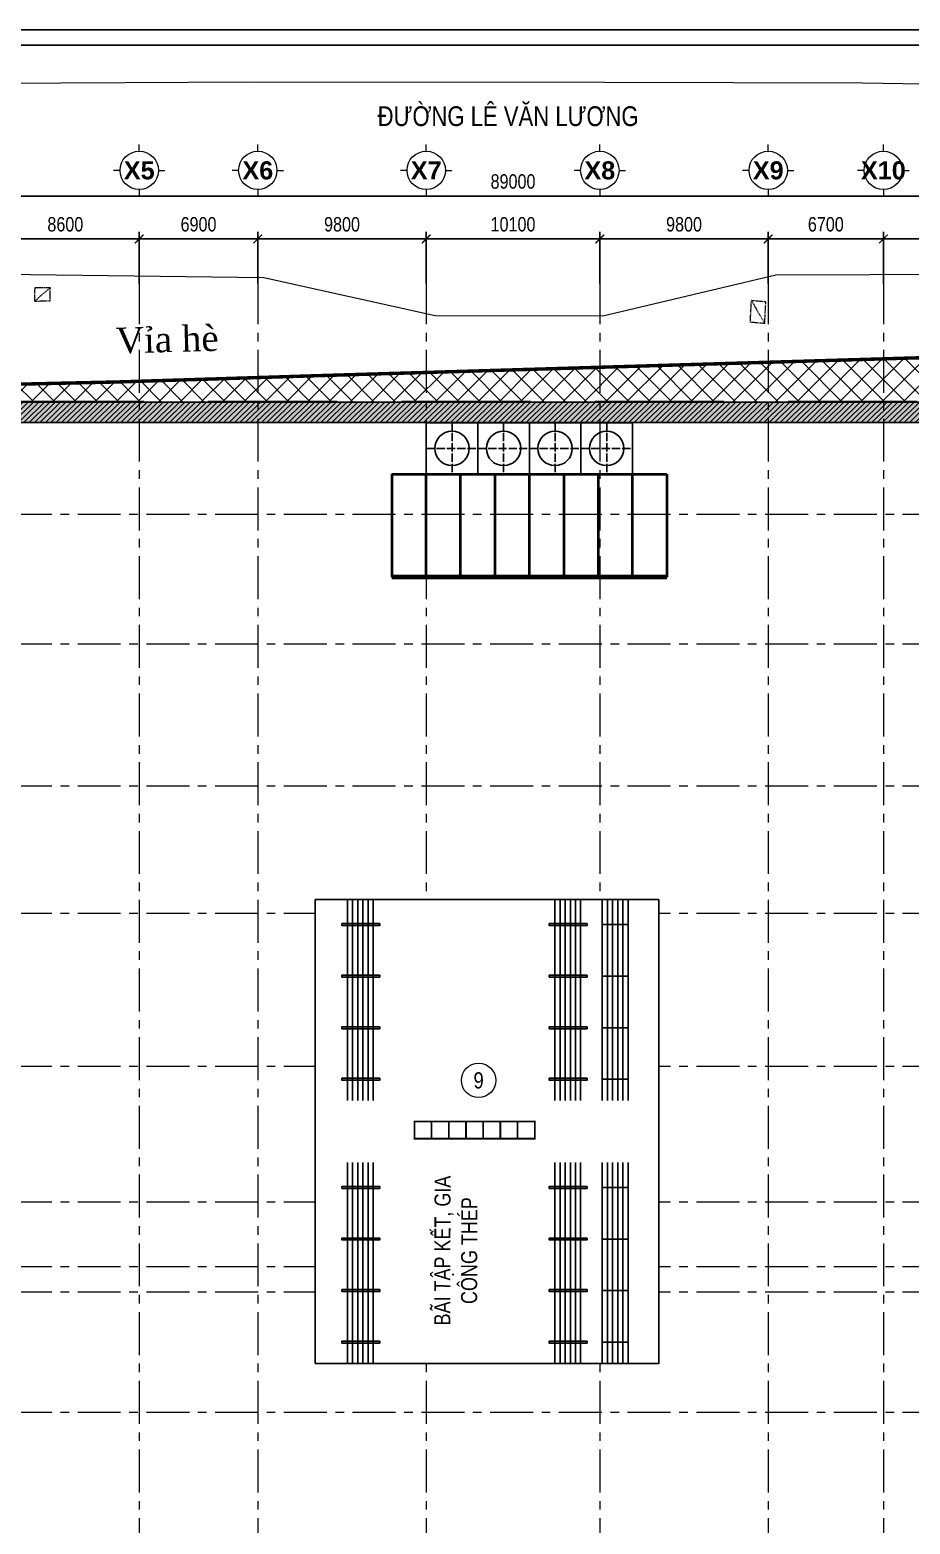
# Model space of a CAD drawing. Header units: millimetres. Extents: x -346728 to 1320345, y -537202 to -385966.
# Drawn here: x -63136 to -11920, y -476542 to -389569 of the extents above; entities that cross this region are included whole.
import ezdxf
from ezdxf.enums import TextEntityAlignment as Align
from ezdxf.xclip import XClip

# ---------------------------------------------------------------- set-up
doc = ezdxf.new("R2010")
doc.units = ezdxf.units.MM
doc.header["$LTSCALE"] = 100
doc.header["$XCLIPFRAME"] = 2
doc.set_wipeout_variables(frame=1)
for name, pattern in [('ACAD_ISO04W100', [30, 24, -3, 0, -3]), ('CONTINOUS', [0]), ('DASHED2', [0.375, 0.25, -0.125]), ('NETNHA500', [0.75, 0.5, -0.25]), ('X1326_GLB$0$CENTER', [2, 1.25, -0.25, 0.25, -0.25])]:
    doc.linetypes.add(name, pattern=pattern)
for name, color, linetype, lineweight in [('0 T KY HIEU', 7, 'Continuous', 9), ('0 T TEXT', 7, 'Continuous', 13), ('2.5l', 116, 'Continuous', 25), ('L.DUONG', 234, 'Continuous', 15), ('LINE', 7, 'Continuous', 13), ('X1326_GLB$0$A-tim', 8, 'X1326_GLB$0$CENTER', 9), ('X1326_GLB$0$Xref-Plan Grid$0$A-kich thuoc', 251, 'Continuous', 13), ('X1326_GLB$0$Xref-Plan Grid$0$A-ky hieu', 7, 'Continuous', 13)]:
    doc.layers.add(name, color=color, linetype=linetype, lineweight=lineweight)
for name, color, linetype in [('05', 1, 'Continuous'), ('hach', 253, 'Continuous'), ('HÀNG RÀO', 50, 'Continuous'), ('NHA', 3, 'NETNHA500'), ('TEXT2', 8, 'Continuous'), ('thep dai', 5, 'Continuous'), ('thep doc', 6, 'Continuous'), ('W2', 4, 'Continuous'), ('XR_1326_csPL$0$W2', 4, 'Continuous')]:
    doc.layers.add(name, color=color, linetype=linetype)
doc.styles.add('TEXT2', font='VNTIME.TTF', dxfattribs={"height": 1.5})
doc.styles.add('TOAN - FONT ARIAL', font='Arial_1.ttf', dxfattribs={"width": 0.8})
doc.styles.add('VNI-HELSE-CONDENSE', font='VHELVCN.TTF')
doc.styles.add('X1326_GLB$0$Xref-Plan Grid$0$BRG-Chu Hoa', font='Arialbd_1.ttf')
doc.linetypes.add('FENCELINE2', pattern='A,0.25,-0.1,[132,ltypeshp.shx,S=0.1,R=0,X=-0.1,Y=0],-0.1,1', length=1.45)
doc.dimstyles.new('X1326_GLB$0$200', dxfattribs={"dimscale": 400, "dimtxt": 2, "dimasz": 0.8, "dimexe": 1, "dimexo": 1, "dimgap": 0.5, "dimtad": 1, "dimdec": 0, "dimzin": 0, "dimdsep": 46, "dimtxsty": 'TOAN - FONT ARIAL', "dimblk": 'ARCHTICK', "dimcen": 0.8, "dimdle": 1, "dimclrd": 7, "dimclre": 7, "dimclrt": 7, "dimadec": 0, "dimazin": 0, "dimtfac": 1, "dimtdec": 0, "dimtix": 1, "dimtmove": 2, "dimatfit": 3, "dimfxl": 1, "dimtolj": 1, "dimtzin": 0, "dimarcsym": 0})

# ---------------------------------------------------------------- blocks, each defined once
blk = doc.blocks.new('LVL-KHUNGTEN')
blk.add_lwpolyline([(61073, 41093), (119124, 41093), (119124, 62), (61073, 62)], close=True)
at = {"layer": 'DEFPOINTS'}
blk.add_line((61073, 41093), (119124, 41093), dxfattribs=at)
blk = doc.blocks.new('_ArchTick')
at = {"color": 0, "linetype": 'ByBlock', "const_width": 0.15}
blk.add_lwpolyline([(-0.5, -0.5), (0.5, 0.5)], dxfattribs=at)
blk = doc.blocks.new('*D170')
at = {"layer": 'DEFPOINTS', "color": 0, "transparency": 16777216}
for p in [(58650, 16017, 0), (48850, 12998, -1313), (58650, 12998, -1313)]:
    blk.add_point(p, dxfattribs=at)
at = {"layer": 'X1326_GLB$0$Xref-Plan Grid$0$A-kich thuoc', "color": 7, "lineweight": -2, "transparency": 16777216}
for p, q in [((48430, 16017, 0), (59070, 16017, 0)), ((48850, 13418, 0), (48850, 16437, 0)), ((58650, 13418, 0), (58650, 16437, 0))]:
    blk.add_line(p, q, dxfattribs=at)
at = {"layer": 'X1326_GLB$0$Xref-Plan Grid$0$A-kich thuoc', "color": 7, "lineweight": -2, "transparency": 16777216, "xscale": 503.9999999999996, "yscale": 503.9999999999996, "zscale": 503.9999999999996, "rotation": 180}
blk.add_blockref('_ArchTick', (48850, 16017, 0), dxfattribs=at)
at = {"layer": 'X1326_GLB$0$Xref-Plan Grid$0$A-kich thuoc', "color": 7, "lineweight": -2, "transparency": 16777216, "xscale": 503.9999999999996, "yscale": 503.9999999999996, "zscale": 503.9999999999996}
blk.add_blockref('_ArchTick', (58650, 16017, 0), dxfattribs=at)
at = {"layer": 'X1326_GLB$0$Xref-Plan Grid$0$A-kich thuoc', "color": 7, "transparency": 16777216, "insert": (53750, 16865, 0), "char_height": 840, "attachment_point": 5, "style": 'TOAN - FONT ARIAL'}
blk.add_mtext('\\A1;9800', dxfattribs=at)
blk = doc.blocks.new('*D171')
at = {"layer": 'DEFPOINTS', "color": 0, "transparency": 16777216}
for p in [(28950, 16017), (22050, 12998, -1313), (28950, 12998, -1313)]:
    blk.add_point(p, dxfattribs=at)
at = {"layer": 'X1326_GLB$0$Xref-Plan Grid$0$A-kich thuoc', "color": 7, "lineweight": -2, "transparency": 16777216}
for p, q in [((21630, 16017), (29370, 16017)), ((22050, 13418), (22050, 16437)), ((28950, 13418), (28950, 16437))]:
    blk.add_line(p, q, dxfattribs=at)
at = {"layer": 'X1326_GLB$0$Xref-Plan Grid$0$A-kich thuoc', "color": 7, "lineweight": -2, "transparency": 16777216, "xscale": 503.9999999999996, "yscale": 503.9999999999996, "zscale": 503.9999999999996, "rotation": 180}
blk.add_blockref('_ArchTick', (22050, 16017), dxfattribs=at)
at = {"layer": 'X1326_GLB$0$Xref-Plan Grid$0$A-kich thuoc', "color": 7, "lineweight": -2, "transparency": 16777216, "xscale": 503.9999999999996, "yscale": 503.9999999999996, "zscale": 503.9999999999996}
blk.add_blockref('_ArchTick', (28950, 16017), dxfattribs=at)
at = {"layer": 'X1326_GLB$0$Xref-Plan Grid$0$A-kich thuoc', "color": 7, "transparency": 16777216, "insert": (25500, 16865), "char_height": 840, "attachment_point": 5, "style": 'TOAN - FONT ARIAL'}
blk.add_mtext('\\A1;6900', dxfattribs=at)
blk = doc.blocks.new('*D172')
at = {"layer": 'DEFPOINTS', "color": 0, "transparency": 16777216}
for p in [(22050, 16017), (13450, 12998, -1313), (22050, 12998, -1313)]:
    blk.add_point(p, dxfattribs=at)
at = {"layer": 'X1326_GLB$0$Xref-Plan Grid$0$A-kich thuoc', "color": 7, "lineweight": -2, "transparency": 16777216}
for p, q in [((13030, 16017), (22470, 16017)), ((13450, 13418), (13450, 16437)), ((22050, 13418), (22050, 16437))]:
    blk.add_line(p, q, dxfattribs=at)
at = {"layer": 'X1326_GLB$0$Xref-Plan Grid$0$A-kich thuoc', "color": 7, "lineweight": -2, "transparency": 16777216, "xscale": 503.9999999999996, "yscale": 503.9999999999996, "zscale": 503.9999999999996, "rotation": 180}
blk.add_blockref('_ArchTick', (13450, 16017), dxfattribs=at)
at = {"layer": 'X1326_GLB$0$Xref-Plan Grid$0$A-kich thuoc', "color": 7, "lineweight": -2, "transparency": 16777216, "xscale": 503.9999999999996, "yscale": 503.9999999999996, "zscale": 503.9999999999996}
blk.add_blockref('_ArchTick', (22050, 16017), dxfattribs=at)
at = {"layer": 'X1326_GLB$0$Xref-Plan Grid$0$A-kich thuoc', "color": 7, "transparency": 16777216, "insert": (17750, 16865), "char_height": 840, "attachment_point": 5, "style": 'TOAN - FONT ARIAL'}
blk.add_mtext('\\A1;8600', dxfattribs=at)
blk = doc.blocks.new('*D174')
at = {"layer": 'DEFPOINTS', "color": 0, "transparency": 16777216}
for p in [(-700, 18509), (-700, 12998, -1313), (88300, 12998, -1313)]:
    blk.add_point(p, dxfattribs=at)
at = {"layer": 'X1326_GLB$0$Xref-Plan Grid$0$A-kich thuoc', "color": 7, "lineweight": -2, "transparency": 16777216}
for p, q in [((88720, 18509), (-1120, 18509)), ((-700, 13418), (-700, 18929)), ((88300, 13418), (88300, 18929))]:
    blk.add_line(p, q, dxfattribs=at)
at = {"layer": 'X1326_GLB$0$Xref-Plan Grid$0$A-kich thuoc', "color": 7, "lineweight": -2, "transparency": 16777216, "xscale": 503.9999999999996, "yscale": 503.9999999999996, "zscale": 503.9999999999996, "rotation": 180}
blk.add_blockref('_ArchTick', (-700, 18509), dxfattribs=at)
at = {"layer": 'X1326_GLB$0$Xref-Plan Grid$0$A-kich thuoc', "color": 7, "lineweight": -2, "transparency": 16777216, "xscale": 503.9999999999996, "yscale": 503.9999999999996, "zscale": 503.9999999999996}
blk.add_blockref('_ArchTick', (88300, 18509), dxfattribs=at)
at = {"layer": 'X1326_GLB$0$Xref-Plan Grid$0$A-kich thuoc', "color": 7, "transparency": 16777216, "insert": (43800, 19357), "char_height": 840, "attachment_point": 5, "style": 'TOAN - FONT ARIAL'}
blk.add_mtext('\\A1;89000', dxfattribs=at)
blk = doc.blocks.new('*U227')
for p, q in [((0, 3.19), (0, 4.28)), ((-3.19, 0), (-4.28, 0)), ((3.19, 0), (4.28, 0)), ((0, -3.19), (0, -4.28))]:
    blk.add_line(p, q)
blk.add_circle((0, 0), 3.19)
at = {"color": 7, "style": 'X1326_GLB$0$Xref-Plan Grid$0$BRG-Chu Hoa'}
blk.add_attdef('1', text='', height=3, dxfattribs=at).set_placement((0, 0), align=Align.MIDDLE_CENTER)
blk = doc.blocks.new('*U228')
for p, q in [((0, 3.19), (0, 4.28)), ((-3.19, 0), (-4.28, 0)), ((3.19, 0), (4.28, 0)), ((0, -3.19), (0, -4.28))]:
    blk.add_line(p, q)
blk.add_circle((0, 0), 3.19)
at = {"color": 7, "style": 'X1326_GLB$0$Xref-Plan Grid$0$BRG-Chu Hoa'}
blk.add_attdef('1', text='', height=3, dxfattribs=at).set_placement((0, 0), align=Align.MIDDLE_CENTER)
blk = doc.blocks.new('*U229')
for p, q in [((0, 3.19), (0, 4.28)), ((-3.19, 0), (-4.28, 0)), ((3.19, 0), (4.28, 0)), ((0, -3.19), (0, -4.28))]:
    blk.add_line(p, q)
blk.add_circle((0, 0), 3.19)
at = {"color": 7, "style": 'X1326_GLB$0$Xref-Plan Grid$0$BRG-Chu Hoa'}
blk.add_attdef('1', text='', height=3, dxfattribs=at).set_placement((0, 0), align=Align.MIDDLE_CENTER)
blk = doc.blocks.new('*U230')
for p, q in [((0, 3.19), (0, 4.28)), ((-3.19, 0), (-4.28, 0)), ((3.19, 0), (4.28, 0)), ((0, -3.19), (0, -4.28))]:
    blk.add_line(p, q)
blk.add_circle((0, 0), 3.19)
at = {"color": 7, "style": 'X1326_GLB$0$Xref-Plan Grid$0$BRG-Chu Hoa'}
blk.add_attdef('1', text='', height=3, dxfattribs=at).set_placement((0, 0), align=Align.MIDDLE_CENTER)
blk = doc.blocks.new('*U231')
for p, q in [((0, 3.19), (0, 4.28)), ((-3.19, 0), (-4.28, 0)), ((3.19, 0), (4.28, 0)), ((0, -3.19), (0, -4.28))]:
    blk.add_line(p, q)
blk.add_circle((0, 0), 3.19)
at = {"color": 7, "style": 'X1326_GLB$0$Xref-Plan Grid$0$BRG-Chu Hoa'}
blk.add_attdef('1', text='', height=3, dxfattribs=at).set_placement((0, 0), align=Align.MIDDLE_CENTER)
blk = doc.blocks.new('*U215')
for p, q in [((0, 3.19), (0, 4.28)), ((-3.19, 0), (-4.28, 0)), ((3.19, 0), (4.28, 0)), ((0, -3.19), (0, -4.28))]:
    blk.add_line(p, q)
blk.add_circle((0, 0), 3.19)
at = {"color": 7, "style": 'X1326_GLB$0$Xref-Plan Grid$0$BRG-Chu Hoa'}
blk.add_attdef('1', text='', height=3, dxfattribs=at).set_placement((0, 0), align=Align.MIDDLE_CENTER)
blk = doc.blocks.new('*D147')
at = {"layer": 'DEFPOINTS', "color": 0, "transparency": 16777216}
for p in [(38750, 16017, 0), (38750, 12998, -1313), (48850, 12998, -1313)]:
    blk.add_point(p, dxfattribs=at)
at = {"layer": 'X1326_GLB$0$Xref-Plan Grid$0$A-kich thuoc', "color": 7, "lineweight": -2, "transparency": 16777216}
for p, q in [((49270, 16017, 0), (38330, 16017, 0)), ((38750, 13418, 0), (38750, 16437, 0)), ((48850, 13418, 0), (48850, 16437, 0))]:
    blk.add_line(p, q, dxfattribs=at)
at = {"layer": 'X1326_GLB$0$Xref-Plan Grid$0$A-kich thuoc', "color": 7, "lineweight": -2, "transparency": 16777216, "xscale": 503.9999999999996, "yscale": 503.9999999999996, "zscale": 503.9999999999996, "rotation": 180}
blk.add_blockref('_ArchTick', (38750, 16017, 0), dxfattribs=at)
at = {"layer": 'X1326_GLB$0$Xref-Plan Grid$0$A-kich thuoc', "color": 7, "lineweight": -2, "transparency": 16777216, "xscale": 503.9999999999996, "yscale": 503.9999999999996, "zscale": 503.9999999999996}
blk.add_blockref('_ArchTick', (48850, 16017, 0), dxfattribs=at)
at = {"layer": 'X1326_GLB$0$Xref-Plan Grid$0$A-kich thuoc', "color": 7, "transparency": 16777216, "insert": (43800, 16865, 0), "char_height": 840, "attachment_point": 5, "style": 'TOAN - FONT ARIAL'}
blk.add_mtext('\\A1;10100', dxfattribs=at)
blk = doc.blocks.new('*D148')
at = {"layer": 'DEFPOINTS', "color": 0, "transparency": 16777216}
for p in [(28950, 16017), (28950, 12998, -1313), (38750, 12998, -1313)]:
    blk.add_point(p, dxfattribs=at)
at = {"layer": 'X1326_GLB$0$Xref-Plan Grid$0$A-kich thuoc', "color": 7, "lineweight": -2, "transparency": 16777216}
for p, q in [((39170, 16017), (28530, 16017)), ((28950, 13418), (28950, 16437)), ((38750, 13418), (38750, 16437))]:
    blk.add_line(p, q, dxfattribs=at)
at = {"layer": 'X1326_GLB$0$Xref-Plan Grid$0$A-kich thuoc', "color": 7, "lineweight": -2, "transparency": 16777216, "xscale": 503.9999999999996, "yscale": 503.9999999999996, "zscale": 503.9999999999996, "rotation": 180}
blk.add_blockref('_ArchTick', (28950, 16017), dxfattribs=at)
at = {"layer": 'X1326_GLB$0$Xref-Plan Grid$0$A-kich thuoc', "color": 7, "lineweight": -2, "transparency": 16777216, "xscale": 503.9999999999996, "yscale": 503.9999999999996, "zscale": 503.9999999999996}
blk.add_blockref('_ArchTick', (38750, 16017), dxfattribs=at)
at = {"layer": 'X1326_GLB$0$Xref-Plan Grid$0$A-kich thuoc', "color": 7, "transparency": 16777216, "insert": (33850, 16865), "char_height": 840, "attachment_point": 5, "style": 'TOAN - FONT ARIAL'}
blk.add_mtext('\\A1;9800', dxfattribs=at)
blk = doc.blocks.new('*D160')
at = {"layer": 'DEFPOINTS', "color": 0, "transparency": 16777216}
for p in [(65350, 16017, 0), (58650, 12998, -1313), (65350, 12998, -1313)]:
    blk.add_point(p, dxfattribs=at)
at = {"layer": 'X1326_GLB$0$Xref-Plan Grid$0$A-kich thuoc', "color": 7, "lineweight": -2, "transparency": 16777216}
for p, q in [((58230, 16017, 0), (65770, 16017, 0)), ((58650, 13418, 0), (58650, 16437, 0)), ((65350, 13418, 0), (65350, 16437, 0))]:
    blk.add_line(p, q, dxfattribs=at)
at = {"layer": 'X1326_GLB$0$Xref-Plan Grid$0$A-kich thuoc', "color": 7, "lineweight": -2, "transparency": 16777216, "xscale": 503.9999999999996, "yscale": 503.9999999999996, "zscale": 503.9999999999996, "rotation": 180}
blk.add_blockref('_ArchTick', (58650, 16017, 0), dxfattribs=at)
at = {"layer": 'X1326_GLB$0$Xref-Plan Grid$0$A-kich thuoc', "color": 7, "lineweight": -2, "transparency": 16777216, "xscale": 503.9999999999996, "yscale": 503.9999999999996, "zscale": 503.9999999999996}
blk.add_blockref('_ArchTick', (65350, 16017, 0), dxfattribs=at)
at = {"layer": 'X1326_GLB$0$Xref-Plan Grid$0$A-kich thuoc', "color": 7, "transparency": 16777216, "insert": (62000, 16865, 0), "char_height": 840, "attachment_point": 5, "style": 'TOAN - FONT ARIAL'}
blk.add_mtext('\\A1;6700', dxfattribs=at)
blk = doc.blocks.new('*D161')
at = {"layer": 'DEFPOINTS', "color": 0, "transparency": 16777216}
for p in [(73150, 16017, 0), (65350, 12998, -1313), (73150, 12998, -1313)]:
    blk.add_point(p, dxfattribs=at)
at = {"layer": 'X1326_GLB$0$Xref-Plan Grid$0$A-kich thuoc', "color": 7, "lineweight": -2, "transparency": 16777216}
for p, q in [((64930, 16017, 0), (73570, 16017, 0)), ((65350, 13418, 0), (65350, 16437, 0)), ((73150, 13418, 0), (73150, 16437, 0))]:
    blk.add_line(p, q, dxfattribs=at)
at = {"layer": 'X1326_GLB$0$Xref-Plan Grid$0$A-kich thuoc', "color": 7, "lineweight": -2, "transparency": 16777216, "xscale": 503.9999999999996, "yscale": 503.9999999999996, "zscale": 503.9999999999996, "rotation": 180}
blk.add_blockref('_ArchTick', (65350, 16017, 0), dxfattribs=at)
at = {"layer": 'X1326_GLB$0$Xref-Plan Grid$0$A-kich thuoc', "color": 7, "lineweight": -2, "transparency": 16777216, "xscale": 503.9999999999996, "yscale": 503.9999999999996, "zscale": 503.9999999999996}
blk.add_blockref('_ArchTick', (73150, 16017, 0), dxfattribs=at)
at = {"layer": 'X1326_GLB$0$Xref-Plan Grid$0$A-kich thuoc', "color": 7, "transparency": 16777216, "insert": (69250, 16865, 0), "char_height": 840, "attachment_point": 5, "style": 'TOAN - FONT ARIAL'}
blk.add_mtext('\\A1;7800', dxfattribs=at)
blk = doc.blocks.new('mb duong hh')
at = {"layer": '0 T TEXT', "color": 8, "linetype": 'DASHED2', "ltscale": 300}
blk.add_lwpolyline([(75940, 34596), (80501, 41668), (80491, 88861), (75484, 93868), (-20031, 93860), (-33610, 75885), (-26182, 55955), (-6300, 2612), (0, 0)], close=True, dxfattribs=at)
at = {"layer": 'LINE', "color": 252, "lineweight": 9}
for p, q in [((-5359, 112353), (14268, 112471)), ((14268, 112471), (34799, 112447)), ((34799, 112447), (49800, 112404)), ((49800, 112404), (56499, 112291)), ((24952, 98847), (14977, 101049)), ((44774, 101222), (34703, 98822)), ((34703, 98822), (24952, 98847))]:
    blk.add_line(p, q, dxfattribs=at)
for points in [[(14977, 101049), (-7702, 101358), (-14927, 101246), (-29449, 100943), (-35818, 99008), (-40020, 95429), (-42101, 92117), (-42609, 87567), (-42104, 81482), (-40823, 74903), (-34507, 57500), (-12505, -1540), (-11062, -5026), (-1334, -3647), (4526, -1388), (38515, 14361), (36944, 16828)], [(162238, 101410), (85525, 101244), (84531, 101266), (78675, 101228), (77651, 101325), (44774, 101222)]]:
    blk.add_lwpolyline(points, dxfattribs=at)
at = {"layer": 'NHA', "color": 252, "lineweight": 9}
for p, q in [((2553, 100495), (1650, 99707)), ((1650, 99707), (1662, 100487)), ((1662, 100487), (2553, 100495)), ((2542, 99714), (2553, 100495)), ((1650, 99707), (2542, 99714)), ((43281, 98472), (43347, 99732)), ((44185, 99653), (43347, 99732)), ((43347, 99732), (44119, 98393)), ((44119, 98393), (44185, 99653)), ((44119, 98393), (43281, 98472))]:
    blk.add_line(p, q, dxfattribs=at)
at = {"layer": '0 T TEXT', "lineweight": 9, "style": 'TOAN - FONT ARIAL', "width": 0.8}
blk.add_text('ĐƯỜNG LÊ VĂN LƯƠNG', height=1150, dxfattribs=at).set_placement((21597, 109892))
at = {"layer": 'TEXT2', "color": 252, "lineweight": 9, "style": 'TEXT2'}
for s, height, p in [('D¶i ph©n c¸ch', 1500.45, (48645, 114953)), ('VØa hÌ', 1500.5, (6385, 96653))]:
    blk.add_text(s, height=height, rotation=1.52132, dxfattribs=at).set_placement(p)
blk = doc.blocks.new('MB HANG RAO TAM')
h = blk.add_hatch()
h.set_pattern_fill('ANSI37', color=8, scale=7000, style=0)
h.set_pattern_definition([(45, (527887.4, 631399.9), (-618.7184, 618.7184), []), (135, (527887.4, 631399.9), (-618.7184, -618.7184), [])])
h.paths.add_polyline_path([(89794, 74797), (94796, 69797), (94804, 22611), (90246, 15544), (52523, -1634), (34324, -9922), (14325, -19029), (8025, -16417), (-19267, 56832), (-5688, 74797), (41806, 74797), (65797, 74797)], flags=16)
h.paths.add_polyline_path([(-17293, 40146), (-15160, 40938), (-12777, 34516), (-15127, 33730), (-10493, 20001), (4784, -19373), (12548, -21453), (91490, 14752), (95488, 20874), (95620, 46027), (95770, 74597), (91825, 78101), (52350, 76926), (14008, 75822), (-9259, 75871), (-23844, 71027), (-24251, 60760)])
at = {"layer": 'L.DUONG', "color": 94, "linetype": 'FENCELINE2', "ltscale": 25, "const_width": 200, "elevation": 7850}
blk.add_lwpolyline([(13898, 75822), (14369, 75824), (20809, 75968), (32497, 76335), (48850, 76822), (75776, 77623), (91825, 78101), (95770, 74597), (95712, 63657), (95684, 58344), (95610, 44235), (95553, 33268), (95488, 20874), (91490, 14752), (75806, 7559), (49624, -4449), (26632, -14994), (12548, -21453), (4784, -19373), (0, -7161), (-6626, 9890)], dxfattribs=at)
at = {"layer": 'XR_1326_csPL$0$W2', "color": 7, "ltscale": 0.5, "elevation": 0}
blk.add_lwpolyline([(8025, -16417), (14325, -19029), (90246, 15544), (94804, 22611), (94796, 69797), (89794, 74797), (-5688, 74797), (-19267, 56832)], close=True, dxfattribs=at)
blk = doc.blocks.new('xilo1')
at = {"color": 2, "linetype": 'ACAD_ISO04W100', "ltscale": 0.2}
for p, q in [((-132561, -557802, 2472), (-132561, -560802, 2472)), ((-129561, -557802, 2472), (-129561, -560802, 2472)), ((-126561, -557802, 2472), (-126561, -560802, 2472)), ((-123561, -557802, 2472), (-123561, -560802, 2472)), ((-134061, -559302, 2472), (-131061, -559302, 2472)), ((-131061, -559302, 2472), (-128061, -559302, 2472)), ((-128061, -559302, 2472), (-125061, -559302, 2472)), ((-125061, -559302, 2472), (-122061, -559302, 2472))]:
    blk.add_line(p, q, dxfattribs=at)
at = {"elevation": 2472}
for points in [[(-134061, -557802), (-131061, -557802), (-131061, -560802), (-134061, -560802)], [(-131061, -557802), (-128061, -557802), (-128061, -560802), (-131061, -560802)], [(-128061, -557802), (-125061, -557802), (-125061, -560802), (-128061, -560802)], [(-125061, -557802), (-122061, -557802), (-122061, -560802), (-125061, -560802)]]:
    blk.add_lwpolyline(points, close=True, dxfattribs=at)
for centre in [(-132561, -559302, 2472), (-129561, -559302, 2472), (-126561, -559302, 2472), (-123561, -559302, 2472)]:
    blk.add_circle(centre, 1000)
blk = doc.blocks.new('tank01')
at = {"color": 1, "linetype": 'ACAD_ISO04W100', "lineweight": 100}
blk.add_line((583556.434, 2323786.694), (583543.663, 2323777.055), dxfattribs=at)
at = {"layer": 'HÀNG RÀO', "color": 1, "lineweight": 40}
for p, q in [((583540.049, 2323781.844), (583552.819, 2323791.483)), ((583552.819, 2323791.483), (583556.434, 2323786.694)), ((583554.837, 2323785.489), (583551.223, 2323790.278)), ((583549.626, 2323789.073), (583553.241, 2323784.284)), ((583548.03, 2323787.868), (583551.645, 2323783.079)), ((583550.048, 2323781.874), (583546.434, 2323786.663)), ((583544.838, 2323785.458), (583548.452, 2323780.669)), ((583546.856, 2323779.465), (583543.241, 2323784.253)), ((583545.26, 2323778.26), (583541.645, 2323783.049)), ((583540.049, 2323781.844), (583543.663, 2323777.055))]:
    blk.add_line(p, q, dxfattribs=at)
blk = doc.blocks.new('T STT')
at = {"color": 7, "linetype": 'Continuous'}
blk.add_wipeout([(376644, 277984), (376756, 277976), (376879, 277949), (377025, 277888), (377156, 277799), (377266, 277687), (377334, 277588), (377398, 277451), (377433, 277317), (377444, 277184), (377433, 277051), (377404, 276935), (377365, 276838), (377294, 276718), (377203, 276612), (377122, 276543), (377011, 276473), (376888, 276422), (376741, 276390), (376644, 276384), (376532, 276392), (376392, 276425), (376245, 276491), (376127, 276573), (376049, 276649), (375987, 276727), (375927, 276828), (375876, 276960), (375853, 277065), (375844, 277184), (375850, 277284), (375877, 277411), (375908, 277499), (375964, 277605), (376040, 277709), (376130, 277798), (376216, 277860), (376313, 277912), (376426, 277954), (376557, 277979)], dxfattribs=at)
at = {"layer": '0 T KY HIEU', "color": 7}
blk.add_circle((376644, 277184), 800, dxfattribs=at)
at = {"layer": '0 T TEXT', "color": 7, "style": 'VNI-HELSE-CONDENSE'}
blk.add_attdef('0', text='', height=750, dxfattribs=at).set_placement((376644, 277184), align=Align.MIDDLE_CENTER)
blk = doc.blocks.new('bai thep')
at = {"layer": 'thep dai'}
h = blk.add_hatch(color=256, dxfattribs=at)
h.paths.add_polyline_path([(-1758974, -53436), (-1758974, -53320), (-1759353, -53320), (-1759353, -53436)])
h.paths.add_polyline_path([(-1759353, -53436), (-1759353, -53320), (-1759653, -53320), (-1759653, -53436)])
h.paths.add_polyline_path([(-1759653, -53436), (-1759653, -53320), (-1759953, -53320), (-1759953, -53436)])
h.paths.add_polyline_path([(-1759953, -53436), (-1759953, -53320), (-1760253, -53320), (-1760253, -53436)])
h.paths.add_polyline_path([(-1760253, -53436), (-1760253, -53320), (-1760553, -53320), (-1760553, -53436)])
h.paths.add_polyline_path([(-1760553, -53436), (-1760553, -53320), (-1760853, -53320), (-1760853, -53436)])
h.paths.add_polyline_path([(-1760853, -53436), (-1760853, -53320), (-1761179, -53320), (-1761179, -53436)])
h = blk.add_hatch(color=256, dxfattribs=at)
h.paths.add_polyline_path([(-1746906, -53436), (-1746906, -53320), (-1747284, -53320), (-1747284, -53436)])
h.paths.add_polyline_path([(-1747284, -53436), (-1747284, -53320), (-1747584, -53320), (-1747584, -53436)])
h.paths.add_polyline_path([(-1747584, -53436), (-1747584, -53320), (-1747884, -53320), (-1747884, -53436)])
h.paths.add_polyline_path([(-1747884, -53436), (-1747884, -53320), (-1748184, -53320), (-1748184, -53436)])
h.paths.add_polyline_path([(-1748184, -53436), (-1748184, -53320), (-1748484, -53320), (-1748484, -53436)])
h.paths.add_polyline_path([(-1748484, -53436), (-1748484, -53320), (-1748784, -53320), (-1748784, -53436)])
h.paths.add_polyline_path([(-1748784, -53436), (-1748784, -53320), (-1749111, -53320), (-1749111, -53436)])
h = blk.add_hatch(color=256, dxfattribs=at)
h.paths.add_polyline_path([(-1758974, -56436), (-1758974, -56320), (-1759353, -56320), (-1759353, -56436)])
h.paths.add_polyline_path([(-1759353, -56436), (-1759353, -56320), (-1759653, -56320), (-1759653, -56436)])
h.paths.add_polyline_path([(-1759653, -56436), (-1759653, -56320), (-1759953, -56320), (-1759953, -56436)])
h.paths.add_polyline_path([(-1759953, -56436), (-1759953, -56320), (-1760253, -56320), (-1760253, -56436)])
h.paths.add_polyline_path([(-1760253, -56436), (-1760253, -56320), (-1760553, -56320), (-1760553, -56436)])
h.paths.add_polyline_path([(-1760553, -56436), (-1760553, -56320), (-1760853, -56320), (-1760853, -56436)])
h.paths.add_polyline_path([(-1760853, -56436), (-1760853, -56320), (-1761179, -56320), (-1761179, -56436)])
h = blk.add_hatch(color=256, dxfattribs=at)
h.paths.add_polyline_path([(-1746906, -56436), (-1746906, -56320), (-1747284, -56320), (-1747284, -56436)])
h.paths.add_polyline_path([(-1747284, -56436), (-1747284, -56320), (-1747584, -56320), (-1747584, -56436)])
h.paths.add_polyline_path([(-1747584, -56436), (-1747584, -56320), (-1747884, -56320), (-1747884, -56436)])
h.paths.add_polyline_path([(-1747884, -56436), (-1747884, -56320), (-1748184, -56320), (-1748184, -56436)])
h.paths.add_polyline_path([(-1748184, -56436), (-1748184, -56320), (-1748484, -56320), (-1748484, -56436)])
h.paths.add_polyline_path([(-1748484, -56436), (-1748484, -56320), (-1748784, -56320), (-1748784, -56436)])
h.paths.add_polyline_path([(-1748784, -56436), (-1748784, -56320), (-1749111, -56320), (-1749111, -56436)])
h = blk.add_hatch(color=256, dxfattribs=at)
h.paths.add_polyline_path([(-1758974, -59436), (-1758974, -59320), (-1759353, -59320), (-1759353, -59436)])
h.paths.add_polyline_path([(-1759353, -59436), (-1759353, -59320), (-1759653, -59320), (-1759653, -59436)])
h.paths.add_polyline_path([(-1759653, -59436), (-1759653, -59320), (-1759953, -59320), (-1759953, -59436)])
h.paths.add_polyline_path([(-1759953, -59436), (-1759953, -59320), (-1760253, -59320), (-1760253, -59436)])
h.paths.add_polyline_path([(-1760253, -59436), (-1760253, -59320), (-1760553, -59320), (-1760553, -59436)])
h.paths.add_polyline_path([(-1760553, -59436), (-1760553, -59320), (-1760853, -59320), (-1760853, -59436)])
h.paths.add_polyline_path([(-1760853, -59436), (-1760853, -59320), (-1761179, -59320), (-1761179, -59436)])
h = blk.add_hatch(color=256, dxfattribs=at)
h.paths.add_polyline_path([(-1746906, -59436), (-1746906, -59320), (-1747284, -59320), (-1747284, -59436)])
h.paths.add_polyline_path([(-1747284, -59436), (-1747284, -59320), (-1747584, -59320), (-1747584, -59436)])
h.paths.add_polyline_path([(-1747584, -59436), (-1747584, -59320), (-1747884, -59320), (-1747884, -59436)])
h.paths.add_polyline_path([(-1747884, -59436), (-1747884, -59320), (-1748184, -59320), (-1748184, -59436)])
h.paths.add_polyline_path([(-1748184, -59436), (-1748184, -59320), (-1748484, -59320), (-1748484, -59436)])
h.paths.add_polyline_path([(-1748484, -59436), (-1748484, -59320), (-1748784, -59320), (-1748784, -59436)])
h.paths.add_polyline_path([(-1748784, -59436), (-1748784, -59320), (-1749111, -59320), (-1749111, -59436)])
h = blk.add_hatch(color=256, dxfattribs=at)
h.paths.add_polyline_path([(-1758974, -62436), (-1758974, -62320), (-1759353, -62320), (-1759353, -62436)])
h.paths.add_polyline_path([(-1759353, -62436), (-1759353, -62320), (-1759653, -62320), (-1759653, -62436)])
h.paths.add_polyline_path([(-1759653, -62436), (-1759653, -62320), (-1759953, -62320), (-1759953, -62436)])
h.paths.add_polyline_path([(-1759953, -62436), (-1759953, -62320), (-1760253, -62320), (-1760253, -62436)])
h.paths.add_polyline_path([(-1760253, -62436), (-1760253, -62320), (-1760553, -62320), (-1760553, -62436)])
h.paths.add_polyline_path([(-1760553, -62436), (-1760553, -62320), (-1760853, -62320), (-1760853, -62436)])
h.paths.add_polyline_path([(-1760853, -62436), (-1760853, -62320), (-1761179, -62320), (-1761179, -62436)])
h = blk.add_hatch(color=256, dxfattribs=at)
h.paths.add_polyline_path([(-1746906, -62436), (-1746906, -62320), (-1747284, -62320), (-1747284, -62436)])
h.paths.add_polyline_path([(-1747284, -62436), (-1747284, -62320), (-1747584, -62320), (-1747584, -62436)])
h.paths.add_polyline_path([(-1747584, -62436), (-1747584, -62320), (-1747884, -62320), (-1747884, -62436)])
h.paths.add_polyline_path([(-1747884, -62436), (-1747884, -62320), (-1748184, -62320), (-1748184, -62436)])
h.paths.add_polyline_path([(-1748184, -62436), (-1748184, -62320), (-1748484, -62320), (-1748484, -62436)])
h.paths.add_polyline_path([(-1748484, -62436), (-1748484, -62320), (-1748784, -62320), (-1748784, -62436)])
h.paths.add_polyline_path([(-1748784, -62436), (-1748784, -62320), (-1749111, -62320), (-1749111, -62436)])
h = blk.add_hatch(color=256, dxfattribs=at)
h.paths.add_polyline_path([(-1758974, -68736), (-1758974, -68620), (-1759353, -68620), (-1759353, -68736)])
h.paths.add_polyline_path([(-1759353, -68736), (-1759353, -68620), (-1759653, -68620), (-1759653, -68736)])
h.paths.add_polyline_path([(-1759653, -68736), (-1759653, -68620), (-1759953, -68620), (-1759953, -68736)])
h.paths.add_polyline_path([(-1759953, -68736), (-1759953, -68620), (-1760253, -68620), (-1760253, -68736)])
h.paths.add_polyline_path([(-1760253, -68736), (-1760253, -68620), (-1760553, -68620), (-1760553, -68736)])
h.paths.add_polyline_path([(-1760553, -68736), (-1760553, -68620), (-1760853, -68620), (-1760853, -68736)])
h.paths.add_polyline_path([(-1760853, -68736), (-1760853, -68620), (-1761179, -68620), (-1761179, -68736)])
h = blk.add_hatch(color=256, dxfattribs=at)
h.paths.add_polyline_path([(-1746906, -68736), (-1746906, -68620), (-1747284, -68620), (-1747284, -68736)])
h.paths.add_polyline_path([(-1747284, -68736), (-1747284, -68620), (-1747584, -68620), (-1747584, -68736)])
h.paths.add_polyline_path([(-1747584, -68736), (-1747584, -68620), (-1747884, -68620), (-1747884, -68736)])
h.paths.add_polyline_path([(-1747884, -68736), (-1747884, -68620), (-1748184, -68620), (-1748184, -68736)])
h.paths.add_polyline_path([(-1748184, -68736), (-1748184, -68620), (-1748484, -68620), (-1748484, -68736)])
h.paths.add_polyline_path([(-1748484, -68736), (-1748484, -68620), (-1748784, -68620), (-1748784, -68736)])
h.paths.add_polyline_path([(-1748784, -68736), (-1748784, -68620), (-1749111, -68620), (-1749111, -68736)])
h = blk.add_hatch(color=256, dxfattribs=at)
h.paths.add_polyline_path([(-1758974, -71736), (-1758974, -71620), (-1759353, -71620), (-1759353, -71736)])
h.paths.add_polyline_path([(-1759353, -71736), (-1759353, -71620), (-1759653, -71620), (-1759653, -71736)])
h.paths.add_polyline_path([(-1759653, -71736), (-1759653, -71620), (-1759953, -71620), (-1759953, -71736)])
h.paths.add_polyline_path([(-1759953, -71736), (-1759953, -71620), (-1760253, -71620), (-1760253, -71736)])
h.paths.add_polyline_path([(-1760253, -71736), (-1760253, -71620), (-1760553, -71620), (-1760553, -71736)])
h.paths.add_polyline_path([(-1760553, -71736), (-1760553, -71620), (-1760853, -71620), (-1760853, -71736)])
h.paths.add_polyline_path([(-1760853, -71736), (-1760853, -71620), (-1761179, -71620), (-1761179, -71736)])
h = blk.add_hatch(color=256, dxfattribs=at)
h.paths.add_polyline_path([(-1746906, -71736), (-1746906, -71620), (-1747284, -71620), (-1747284, -71736)])
h.paths.add_polyline_path([(-1747284, -71736), (-1747284, -71620), (-1747584, -71620), (-1747584, -71736)])
h.paths.add_polyline_path([(-1747584, -71736), (-1747584, -71620), (-1747884, -71620), (-1747884, -71736)])
h.paths.add_polyline_path([(-1747884, -71736), (-1747884, -71620), (-1748184, -71620), (-1748184, -71736)])
h.paths.add_polyline_path([(-1748184, -71736), (-1748184, -71620), (-1748484, -71620), (-1748484, -71736)])
h.paths.add_polyline_path([(-1748484, -71736), (-1748484, -71620), (-1748784, -71620), (-1748784, -71736)])
h.paths.add_polyline_path([(-1748784, -71736), (-1748784, -71620), (-1749111, -71620), (-1749111, -71736)])
h = blk.add_hatch(color=256, dxfattribs=at)
h.paths.add_polyline_path([(-1758974, -74736), (-1758974, -74620), (-1759353, -74620), (-1759353, -74736)])
h.paths.add_polyline_path([(-1759353, -74736), (-1759353, -74620), (-1759653, -74620), (-1759653, -74736)])
h.paths.add_polyline_path([(-1759653, -74736), (-1759653, -74620), (-1759953, -74620), (-1759953, -74736)])
h.paths.add_polyline_path([(-1759953, -74736), (-1759953, -74620), (-1760253, -74620), (-1760253, -74736)])
h.paths.add_polyline_path([(-1760253, -74736), (-1760253, -74620), (-1760553, -74620), (-1760553, -74736)])
h.paths.add_polyline_path([(-1760553, -74736), (-1760553, -74620), (-1760853, -74620), (-1760853, -74736)])
h.paths.add_polyline_path([(-1760853, -74736), (-1760853, -74620), (-1761179, -74620), (-1761179, -74736)])
h = blk.add_hatch(color=256, dxfattribs=at)
h.paths.add_polyline_path([(-1746906, -74736), (-1746906, -74620), (-1747284, -74620), (-1747284, -74736)])
h.paths.add_polyline_path([(-1747284, -74736), (-1747284, -74620), (-1747584, -74620), (-1747584, -74736)])
h.paths.add_polyline_path([(-1747584, -74736), (-1747584, -74620), (-1747884, -74620), (-1747884, -74736)])
h.paths.add_polyline_path([(-1747884, -74736), (-1747884, -74620), (-1748184, -74620), (-1748184, -74736)])
h.paths.add_polyline_path([(-1748184, -74736), (-1748184, -74620), (-1748484, -74620), (-1748484, -74736)])
h.paths.add_polyline_path([(-1748484, -74736), (-1748484, -74620), (-1748784, -74620), (-1748784, -74736)])
h.paths.add_polyline_path([(-1748784, -74736), (-1748784, -74620), (-1749111, -74620), (-1749111, -74736)])
h = blk.add_hatch(color=256, dxfattribs=at)
h.paths.add_polyline_path([(-1758974, -77736), (-1758974, -77620), (-1759353, -77620), (-1759353, -77736)])
h.paths.add_polyline_path([(-1759353, -77736), (-1759353, -77620), (-1759653, -77620), (-1759653, -77736)])
h.paths.add_polyline_path([(-1759653, -77736), (-1759653, -77620), (-1759953, -77620), (-1759953, -77736)])
h.paths.add_polyline_path([(-1759953, -77736), (-1759953, -77620), (-1760253, -77620), (-1760253, -77736)])
h.paths.add_polyline_path([(-1760253, -77736), (-1760253, -77620), (-1760553, -77620), (-1760553, -77736)])
h.paths.add_polyline_path([(-1760553, -77736), (-1760553, -77620), (-1760853, -77620), (-1760853, -77736)])
h.paths.add_polyline_path([(-1760853, -77736), (-1760853, -77620), (-1761179, -77620), (-1761179, -77736)])
h = blk.add_hatch(color=256, dxfattribs=at)
h.paths.add_polyline_path([(-1746906, -77736), (-1746906, -77620), (-1747284, -77620), (-1747284, -77736)])
h.paths.add_polyline_path([(-1747284, -77736), (-1747284, -77620), (-1747584, -77620), (-1747584, -77736)])
h.paths.add_polyline_path([(-1747584, -77736), (-1747584, -77620), (-1747884, -77620), (-1747884, -77736)])
h.paths.add_polyline_path([(-1747884, -77736), (-1747884, -77620), (-1748184, -77620), (-1748184, -77736)])
h.paths.add_polyline_path([(-1748184, -77736), (-1748184, -77620), (-1748484, -77620), (-1748484, -77736)])
h.paths.add_polyline_path([(-1748484, -77736), (-1748484, -77620), (-1748784, -77620), (-1748784, -77736)])
h.paths.add_polyline_path([(-1748784, -77736), (-1748784, -77620), (-1749111, -77620), (-1749111, -77736)])
at = {"layer": '05', "linetype": 'ByBlock', "ltscale": 1000, "elevation": 0, "flags": 128}
blk.add_lwpolyline([(-1742729, -51921), (-1742729, -78921), (-1762729, -78921), (-1762729, -51921)], close=True, dxfattribs=at)
at = {"layer": 'LINE', "color": 2, "const_width": 100}
for points in [[(-1755957, -64839), (-1756957, -64839), (-1756957, -65839), (-1755957, -65839)], [(-1754957, -64839), (-1755957, -64839), (-1755957, -65839), (-1754957, -65839)], [(-1753957, -64839), (-1754957, -64839), (-1754957, -65839), (-1753957, -65839)], [(-1752957, -64839), (-1753957, -64839), (-1753957, -65839), (-1752957, -65839)], [(-1751957, -64839), (-1752957, -64839), (-1752957, -65839), (-1751957, -65839)], [(-1750957, -64839), (-1751957, -64839), (-1751957, -65839), (-1750957, -65839)], [(-1749957, -64839), (-1750957, -64839), (-1750957, -65839), (-1749957, -65839)]]:
    blk.add_lwpolyline(points, close=True, dxfattribs=at)
at = {"layer": 'thep dai'}
for p, q in [((-1744527, -53378, 0), (-1746027, -53378, 0)), ((-1744527, -56378, 0), (-1746027, -56378, 0)), ((-1744527, -59378, 0), (-1746027, -59378, 0)), ((-1744527, -62378, 0), (-1746027, -62378, 0)), ((-1744527, -68678, 0), (-1746027, -68678, 0)), ((-1744527, -71678, 0), (-1746027, -71678, 0)), ((-1744527, -74678, 0), (-1746027, -74678, 0)), ((-1744527, -77678, 0), (-1746027, -77678, 0))]:
    blk.add_line(p, q, dxfattribs=at)
at = {"layer": 'thep dai', "elevation": 0}
for points in [[(-1758974, -53320), (-1758974, -53436), (-1761179, -53436), (-1761179, -53320)], [(-1746906, -53320), (-1746906, -53436), (-1749111, -53436), (-1749111, -53320)], [(-1758974, -56320), (-1758974, -56436), (-1761179, -56436), (-1761179, -56320)], [(-1746906, -56320), (-1746906, -56436), (-1749111, -56436), (-1749111, -56320)], [(-1758974, -59320), (-1758974, -59436), (-1761179, -59436), (-1761179, -59320)], [(-1746906, -59320), (-1746906, -59436), (-1749111, -59436), (-1749111, -59320)], [(-1758974, -62320), (-1758974, -62436), (-1761179, -62436), (-1761179, -62320)], [(-1746906, -62320), (-1746906, -62436), (-1749111, -62436), (-1749111, -62320)], [(-1758974, -68620), (-1758974, -68736), (-1761179, -68736), (-1761179, -68620)], [(-1746906, -68620), (-1746906, -68736), (-1749111, -68736), (-1749111, -68620)], [(-1758974, -71620), (-1758974, -71736), (-1761179, -71736), (-1761179, -71620)], [(-1746906, -71620), (-1746906, -71736), (-1749111, -71736), (-1749111, -71620)], [(-1758974, -74620), (-1758974, -74736), (-1761179, -74736), (-1761179, -74620)], [(-1746906, -74620), (-1746906, -74736), (-1749111, -74736), (-1749111, -74620)], [(-1758974, -77620), (-1758974, -77736), (-1761179, -77736), (-1761179, -77620)], [(-1746906, -77620), (-1746906, -77736), (-1749111, -77736), (-1749111, -77620)]]:
    blk.add_lwpolyline(points, close=True, dxfattribs=at)
at = {"layer": 'thep doc'}
for p, q in [((-1760853, -51921, 0), (-1760853, -63621, 0)), ((-1760553, -51921, 0), (-1760553, -63621, 0)), ((-1760253, -51921, 0), (-1760253, -63621, 0)), ((-1759953, -51921, 0), (-1759953, -63621, 0)), ((-1759653, -51921, 0), (-1759653, -63621, 0)), ((-1759353, -51921, 0), (-1759353, -63621, 0)), ((-1748784, -51921, 0), (-1748784, -63621, 0)), ((-1748484, -51921, 0), (-1748484, -63621, 0)), ((-1748184, -51921, 0), (-1748184, -63621, 0)), ((-1747884, -51921, 0), (-1747884, -63621, 0)), ((-1747584, -51921, 0), (-1747584, -63621, 0)), ((-1747284, -51921, 0), (-1747284, -63621, 0)), ((-1746027, -51921, 0), (-1746027, -63621, 0)), ((-1745727, -51921, 0), (-1745727, -63621, 0)), ((-1745427, -51921, 0), (-1745427, -63621, 0)), ((-1745127, -51921, 0), (-1745127, -63621, 0)), ((-1744827, -51921, 0), (-1744827, -63621, 0)), ((-1744527, -51921, 0), (-1744527, -63621, 0)), ((-1760853, -67221, 0), (-1760853, -78921, 0)), ((-1760553, -67221, 0), (-1760553, -78921, 0)), ((-1760253, -67221, 0), (-1760253, -78921, 0)), ((-1759953, -67221, 0), (-1759953, -78921, 0)), ((-1759653, -67221, 0), (-1759653, -78921, 0)), ((-1759353, -67221, 0), (-1759353, -78921, 0)), ((-1748784, -67221, 0), (-1748784, -78921, 0)), ((-1748484, -67221, 0), (-1748484, -78921, 0)), ((-1748184, -67221, 0), (-1748184, -78921, 0)), ((-1747884, -67221, 0), (-1747884, -78921, 0)), ((-1747584, -67221, 0), (-1747584, -78921, 0)), ((-1747284, -67221, 0), (-1747284, -78921, 0)), ((-1746027, -67221, 0), (-1746027, -78921, 0)), ((-1745727, -67221, 0), (-1745727, -78921, 0)), ((-1745427, -67221, 0), (-1745427, -78921, 0)), ((-1745127, -67221, 0), (-1745127, -78921, 0)), ((-1744827, -67221, 0), (-1744827, -78921, 0)), ((-1744527, -67221, 0), (-1744527, -78921, 0))]:
    blk.add_line(p, q, dxfattribs=at)
at = {"layer": '0 T KY HIEU', "extrusion": (-0.00597, 0, 0.999982)}
ref = blk.add_blockref('T STT', (-2225746, -410213, 10469), dxfattribs=dict(at, xscale=1.254649893704801, yscale=1.254649893704801, zscale=1.254649893704801))
ref.add_attrib('0', '9', dxfattribs={"layer": '0 T TEXT', "color": 7, "extrusion": (-0.00597, 0, 0.999982), "height": 941, "style": 'VNI-HELSE-CONDENSE'}).set_placement((-1753190, -62444, 10469), align=Align.MIDDLE_CENTER)
at = {"layer": '2.5l', "color": 1, "linetype": 'CONTINOUS', "ltscale": 500, "insert": (-1755796, -72349, 0), "char_height": 935.81, "width": 10522.81, "attachment_point": 2, "rotation": 89.85949, "style": 'TOAN - FONT ARIAL', "bg_fill": 3, "box_fill_scale": 1, "bg_fill_color": 256, "bg_fill_transparency": 0}
blk.add_mtext('BÃI TẬP KẾT, GIA CÔNG THÉP', dxfattribs=at)
blk = doc.blocks.new('truc lvl')
at = {"layer": 'X1326_GLB$0$A-tim', "ltscale": 20}
for p, q in [((22050, 13553.7, 0), (22050, -90678.7, 0)), ((28950, 13553.7, 0), (28950, -90678.7, 0)), ((38750, 13553.7, 0), (38750, -90678.7, 0)), ((48850.1, 13553.7, 0), (48850.1, -90678.7, 0)), ((58649.9, 13553.7, 0), (58649.9, -90678.7, 0)), ((65350, 13553.7, 0), (65350, -90678.7, 0)), ((-29531.3, 0, 0), (104126.7, 0, 0)), ((-29531.3, -7549.8, 0), (104126.7, -7549.8, 0)), ((-29531.3, -15824.9, 0), (104126.7, -15824.9, 0)), ((-29531.3, -23225, 0), (104126.7, -23225, 0)), ((-29531.3, -32124.9, 0), (104126.7, -32124.9, 0)), ((-29531.3, -40025), (104126.7, -40025, 0)), ((-29531.3, -43800.2, 0), (104126.7, -43800.2, 0)), ((-29531.3, -45275, 0), (104126.7, -45275, 0)), ((-29531.3, -52275.3, 0), (104126.7, -52275.3, 0))]:
    blk.add_line(p, q, dxfattribs=at)
at = {"layer": 'X1326_GLB$0$Xref-Plan Grid$0$A-ky hieu', "xscale": 350, "yscale": 350, "zscale": 350}
for name, p, values in [('*U227', (22050, 20007.9, 0), {'1': 'X5'}), ('*U228', (28950, 20007.9, 0), {'1': 'X6'}), ('*U229', (38750, 20007.9, 0), {'1': 'X7'}), ('*U230', (48850.1, 20007.9, 0), {'1': 'X8'}), ('*U231', (58649.9, 20007.9, 0), {'1': 'X9'}), ('*U215', (65350, 20007.9, 0), {'1': 'X10'})]:
    blk.add_blockref(name, p, dxfattribs=at).add_auto_attribs(values)
at = {"layer": 'X1326_GLB$0$Xref-Plan Grid$0$A-kich thuoc'}
for base, p1, p2, picture, middle in [((-700, 18508.5, 0), (88300, 12998.4, -1313.3), (-700, 12998.4, -1313.3), '*D174', (43800, 19357.4, 0)), ((22050, 16016.5, 0), (13450, 12998.4, -1313.3), (22050, 12998.4, -1313.3), '*D172', (17750, 16865.4, 0)), ((28950, 16016.5, 0), (22050, 12998.4, -1313.3), (28950, 12998.4, -1313.3), '*D171', (25500, 16865.4, 0)), ((28950, 16016.5, 0), (38750, 12998.4, -1313.3), (28950, 12998.4, -1313.3), '*D148', (33850, 16865.4, 0)), ((38750, 16016.5, 0), (48850.1, 12998.4, -1313.3), (38750, 12998.4, -1313.3), '*D147', (43800.1, 16865.4, 0)), ((58649.9, 16016.5, 0), (48850.1, 12998.4, -1313.3), (58649.9, 12998.4, -1313.3), '*D170', (53750, 16865.4, 0)), ((65350, 16016.5, 0), (58649.9, 12998.4, -1313.3), (65350, 12998.4, -1313.3), '*D160', (62000, 16865.4, 0)), ((73149.9, 16016.5, 0), (65350, 12998.4, -1313.3), (73149.9, 12998.4, -1313.3), '*D161', (69250, 16865.4, 0))]:
    dim = blk.add_linear_dim(base=base, p1=p1, p2=p2, dimstyle='X1326_GLB$0$200', dxfattribs=at)
    dim.commit()
    dim.dimension.update_dxf_attribs({"geometry": picture, "text_midpoint": middle})

msp = doc.modelspace()

# ---------------------------------------------------------------- hatches: boundary and pattern name
at = {"layer": 'hach'}
h = msp.add_hatch(dxfattribs=at)
h.set_pattern_fill('ANSI31', color=256, scale=70)
h.set_pattern_definition([(45, (-104794.93, -509678.51), (-157.15448, 157.15448), [])])
h.paths.add_polyline_path([(-84512.8, -411229.4), (-98092.3, -429194.8), (-70799.4, -502446.3), (-64499.4, -505058.2), (11422.9, -470483.9), (15981.7, -463416.7), (15973.7, -416230), (10971.7, -411229.4)])
h.paths.add_polyline_path([(-83915.6, -412429.4), (-96737.8, -429393), (-69857.3, -501537.8), (-64521.8, -503749.9), (10605.3, -469537.7), (14781.7, -463063.4), (14773.5, -416726.7), (10474.7, -412429.4)], flags=16)
h = msp.add_hatch(dxfattribs=at)
h.set_pattern_fill('AR-CONC', color=256, scale=4)
h.set_pattern_definition([(50, (-104794.93, -509678.5), (728.7387, -63.7563), [76.2, -838.2]), (355, (-104794.9, -509678.5), (-140.9737, 764.2274), [60.96, -670.5623]), (100.45144, (-104734.2, -509683.8), (587.765, 700.471), [64.76, -712.361]), (46.1842, (-104794.9, -509475.3), (1084.316, -168.1693), [114.3, -1257.3]), (96.63556, (-104704.6, -509489.3), (949.6165, 989.7045), [97.14, -1068.5424]), (351.18415, (-104794.9, -509475.3), (949.6165, 989.7045), [91.44, -1005.839]), (21, (-104693.33, -509526.1), (606.4576, -409.0608), [76.2, -838.2]), (326, (-104693.3, -509526.1), (247.208, 736.752), [60.96, -670.56]), (71.45144, (-104642.8, -509560.2), (853.6657, 327.691), [64.76, -712.3598]), (37.5, (-104794.93, -509678.51), (12.3544, 338.22016), [0, -662.432, 0, -680.72, 0, -673.1]), (7.5, (-104794.93, -509678.5), (267.27865, 400.7223), [0, -388.112, 0, -647.192, 0, -256.54]), (327.5, (-105021.5, -509678.51), (542.3624, -22.91498), [0, -254, 0, -792.48, 0, -1051.56]), (317.5, (-105123.1, -509678.5), (592.5167, 101.706), [0, -330.2, 0, -526.288, 0, -746.76])])
h.paths.add_polyline_path([(-84512.8, -411229.4), (-98092.3, -429194.8), (-70799.4, -502446.3), (-64499.4, -505058.2), (11422.9, -470483.9), (15981.7, -463416.7), (15973.7, -416230), (10971.7, -411229.4)])
h.paths.add_polyline_path([(-83915.6, -412429.4), (-96737.8, -429393), (-69857.3, -501537.8), (-64521.8, -503749.9), (10605.3, -469537.7), (14781.7, -463063.4), (14773.5, -416726.7), (10474.7, -412429.4)], flags=16)

# ---------------------------------------------------------------- linework, layer by layer
at = {"layer": 'W2', "ltscale": 0.5, "elevation": 0}
for points in [[(-84512.8, -411229.4), (-98092.3, -429194.8), (-70799.4, -502446.3), (-64499.4, -505058.2), (11422.9, -470483.9), (15981.7, -463416.7), (15973.4, -416229.4), (10971.6, -411229.4)], [(-84512.8, -411229.4), (-98092.3, -429194.8), (-70799.4, -502446.3), (-64499.4, -505058.2), (11422.9, -470483.9), (15981.7, -463416.7), (15973.4, -416229.4), (10971.6, -411229.4)], [(-83915.6, -412429.4), (-96737.8, -429393), (-69857.3, -501537.8), (-64521.8, -503749.9), (10605.3, -469537.7), (14781.7, -463063.4), (14773.5, -416726.7), (10474.7, -412429.4)]]:
    msp.add_lwpolyline(points, close=True, dxfattribs=at)

# ---------------------------------------------------------------- block references
at = {"extrusion": (0.00597, -2.28885e-18, 0.999982), "xscale": 3.344162060335609, "yscale": 3.344162060335609, "zscale": 3.344162060335609}
msp.add_blockref('LVL-KHUNGTEN', (-329285.4, -526989.7, 600.2), dxfattribs=at)
ref = msp.add_blockref('mb duong hh', (-64499.4, -505058.2, 0))
XClip(ref).set_block_clipping_path([(-58962.6888090824, -15358.4345334051), (108047.3313388755, 114603.0144500207)])
msp.add_blockref('truc lvl', (-78824.9, -417753.9, 0))

# ---------------------------------------------------------------- next in the draw order: block references
msp.add_blockref('MB HANG RAO TAM', (-78824.9, -486029.1, 0))

# ---------------------------------------------------------------- next in the draw order: block references
at = {"lineweight": 100, "xscale": 0.9999739907798362, "yscale": 0.9999740719906094, "zscale": 0.9999739250811217, "rotation": 1.645891614705662e-06}
msp.add_blockref('xilo1', (93982.5, 145355.9, -2471.7), dxfattribs=at)
at = {"layer": 'HÀNG RÀO', "color": 1, "lineweight": 40, "xscale": 999.9999999999977, "yscale": 999.9999999999977, "zscale": 999.9999999999977, "rotation": 322.9548993539203}
msp.add_blockref('tank01', (-1865748535, -1503618827.9, 0), dxfattribs=at)

# ---------------------------------------------------------------- next in the draw order: wipeouts: each hides what was drawn before it
msp.add_wipeout([(-46534.5, -440189.4), (-26534.5, -440189.4), (-26534.5, -467189.4), (-46534.5, -467189.4)]).translate(0, 0, 0).dxf.layer = '05'

# ---------------------------------------------------------------- next in the draw order: block references
at = {"layer": '05'}
msp.add_blockref('bai thep', (1716194.5, -388268.6), dxfattribs=at)

doc.saveas('drawing.dxf')
